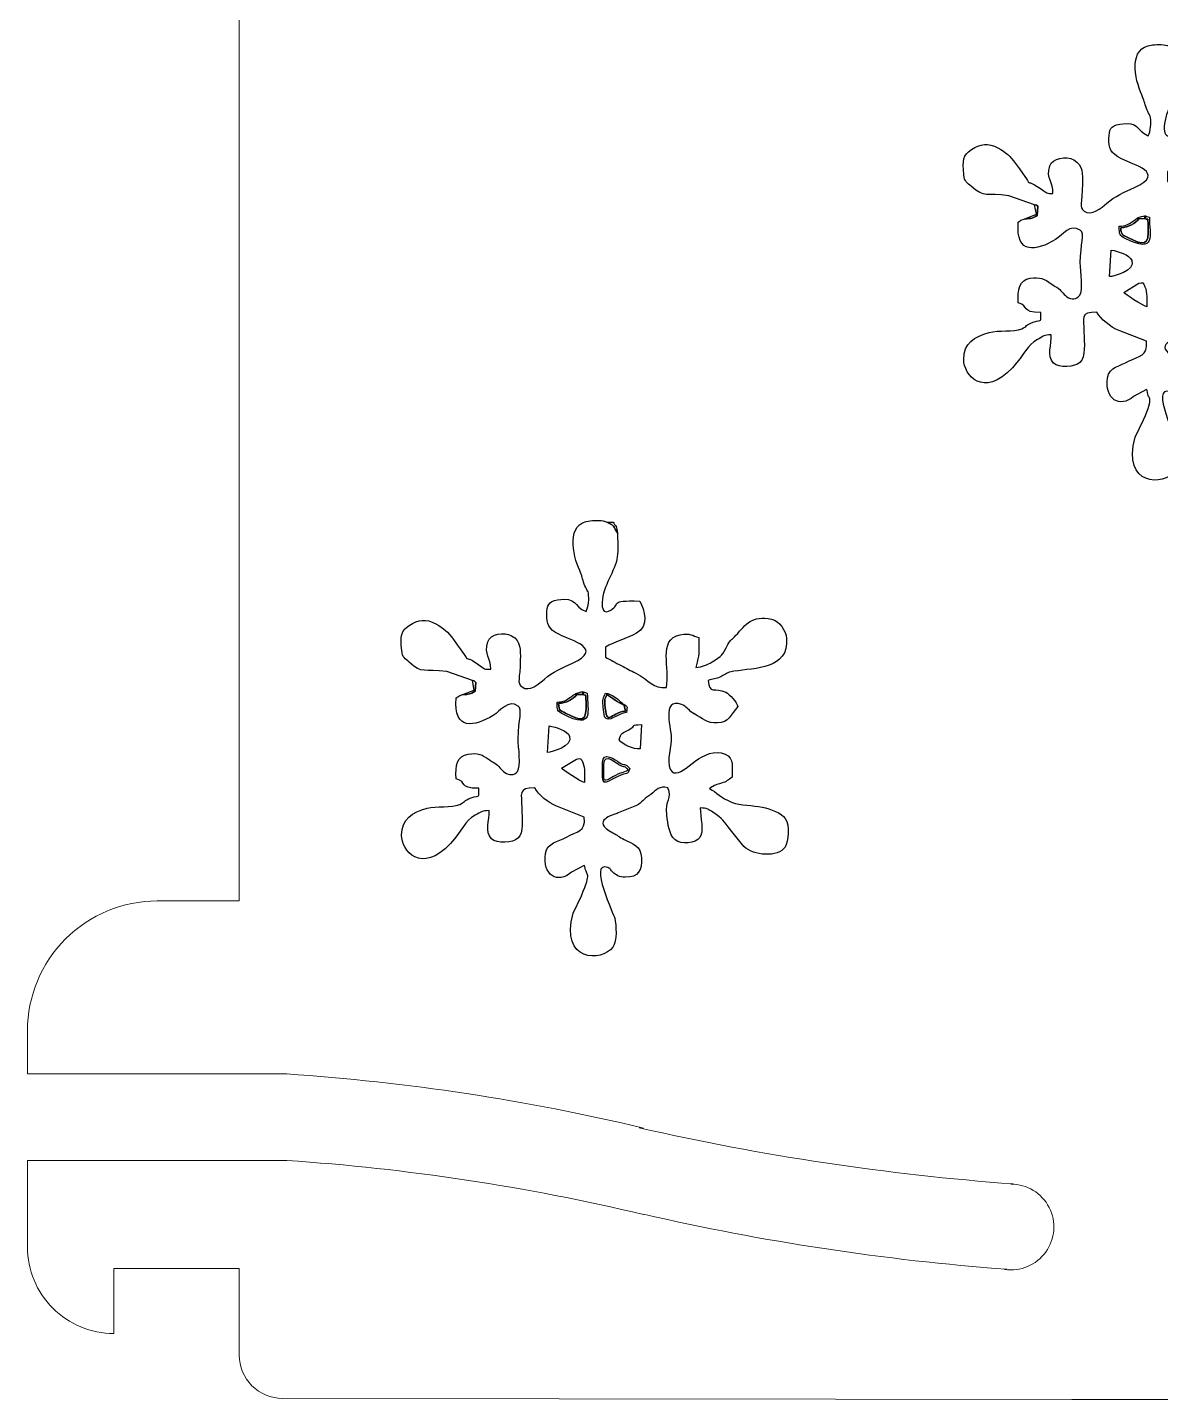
# Model space of a CAD drawing. Header units: centimetres. Extents: x -30.2 to 10.2, y 0.4 to 20.1.
# Drawn here: x -19.163 to -16.542, y 3.527 to 6.699 of the extents above; entities that cross this region are included whole.
import ezdxf

# ---------------------------------------------------------------- set-up
doc = ezdxf.new("R2010")
doc.units = ezdxf.units.CM
doc.header["$MEASUREMENT"] = 0
doc.layers.add('Layer 1', color=7, linetype='Continuous')

msp = doc.modelspace()

# ---------------------------------------------------------------- linework, layer by layer
at = {"layer": 'Layer 1', "color": 1, "lineweight": 9}
for points in [[(-18.67261, 7.63271), (-18.67261, 7.63271), (-18.67261, 4.6799), (-18.67261, 4.6799)], [(-18.67261, 4.6799), (-18.67261, 4.6799), (-18.86264, 4.6799), (-18.86264, 4.6799)], [(-19.16256, 4.3799), (-19.16256, 4.3799), (-19.16256, 4.27989), (-19.16256, 4.27989)], [(-18.56263, 4.27989), (-18.56263, 4.27989), (-19.16263, 4.27989), (-19.16263, 4.27989)], [(-17.73764, 4.15492), (-18.00868, 4.2195), (-18.28463, 4.2613), (-18.56263, 4.27992)], [(-17.74764, 4.15555), (-17.46312, 4.09076), (-17.17399, 4.04735), (-16.88278, 4.02569)], [(-18.56263, 4.07993), (-18.56263, 4.07993), (-19.16263, 4.07993), (-19.16263, 4.07993)], [(-19.16256, 4.07993), (-19.16256, 4.07993), (-19.16256, 3.87994), (-19.16256, 3.87994)], [(-17.73764, 3.95493), (-18.00868, 4.01952), (-18.28463, 4.06132), (-18.56263, 4.07993)], [(-17.73764, 3.95553), (-17.46132, 3.89222), (-17.18062, 3.84968), (-16.89794, 3.8283)], [(-18.6726, 3.82993), (-18.6726, 3.82993), (-18.9626, 3.82993), (-18.9626, 3.82993)], [(-18.96254, 3.82993), (-18.96254, 3.82993), (-18.96254, 3.67994), (-18.96254, 3.67994)], [(-18.6726, 3.82993), (-18.6726, 3.82993), (-18.6726, 3.62993), (-18.6726, 3.62993)], [(-16.74716, 3.52736), (-16.74716, 3.52736), (-16.30179, 3.52743), (-16.30179, 3.52743)]]:
    msp.add_open_spline(points, degree=3, dxfattribs=at)
at = {"layer": 'Layer 1', "color": 250}
for points in [[(-16.8334, 6.28967), (-16.82598, 6.28713), (-16.83016, 6.2903), (-16.82574, 6.2852), (-16.82574, 6.2852), (-16.82574, 6.2852), (-16.8271, 6.26466), (-16.8271, 6.26466), (-16.8271, 6.26466), (-16.84028, 6.25754), (-16.8383, 6.25853), (-16.85788, 6.25627), (-16.85788, 6.25627), (-16.8671, 6.25345), (-16.86348, 6.25433), (-16.87107, 6.24917), (-16.87107, 6.24917), (-16.8776, 6.17186), (-16.82919, 6.18287), (-16.78519, 6.20905), (-16.78519, 6.20905), (-16.76757, 6.21953), (-16.75159, 6.24696), (-16.7277, 6.23057), (-16.7277, 6.23057), (-16.71643, 6.22283), (-16.72768, 6.19859), (-16.72768, 6.15578), (-16.72768, 6.15578), (-16.72767, 6.13477), (-16.72024, 6.09083), (-16.72933, 6.07946), (-16.72933, 6.07946), (-16.73668, 6.07026), (-16.74848, 6.06949), (-16.7585, 6.07674), (-16.7585, 6.07674), (-16.76868, 6.08411), (-16.77134, 6.09229), (-16.78206, 6.09865), (-16.78206, 6.09865), (-16.78799, 6.10218), (-16.78893, 6.10221), (-16.7951, 6.10675), (-16.7951, 6.10675), (-16.81059, 6.11816), (-16.82088, 6.12293), (-16.84366, 6.11957), (-16.84366, 6.11957), (-16.86814, 6.11598), (-16.87405, 6.09313), (-16.87107, 6.0624), (-16.87107, 6.0624), (-16.84401, 6.05499), (-16.8672, 6.04053), (-16.81868, 6.04039), (-16.81868, 6.04039), (-16.81938, 6.01523), (-16.81436, 6.02599), (-16.83646, 6.01818), (-16.83646, 6.01818), (-16.8553, 6.01152), (-16.85046, 6.00836), (-16.86288, 6.00297), (-16.86288, 6.00297), (-16.88225, 5.99459), (-16.91679, 6.00009), (-16.93829, 5.99421), (-16.93829, 5.99421), (-16.97252, 5.98487), (-16.99744, 5.96952), (-16.99743, 5.93188), (-16.99743, 5.93188), (-16.99743, 5.89603), (-16.95218, 5.84053), (-16.8845, 5.9128), (-16.8845, 5.9128), (-16.85628, 5.94291), (-16.85174, 5.96544), (-16.82701, 5.97805), (-16.82701, 5.97805), (-16.81315, 5.98512), (-16.81212, 5.98881), (-16.7948, 5.98887), (-16.7948, 5.98887), (-16.79347, 5.96655), (-16.80595, 5.9402), (-16.78946, 5.92359), (-16.78946, 5.92359), (-16.77727, 5.91128), (-16.74005, 5.91432), (-16.72848, 5.92477), (-16.72848, 5.92477), (-16.71465, 5.93726), (-16.7189, 5.97061), (-16.71923, 5.99509), (-16.71923, 5.99509), (-16.71967, 6.02807), (-16.72922, 6.04142), (-16.68919, 6.04142), (-16.68919, 6.04142), (-16.68109, 6.02533), (-16.65713, 6.0065), (-16.64034, 5.99981), (-16.64034, 5.99981), (-16.64034, 5.99981), (-16.57478, 5.97394), (-16.57478, 5.97394), (-16.57478, 5.97394), (-16.57112, 5.93848), (-16.59175, 5.94144), (-16.61613, 5.92752), (-16.61613, 5.92752), (-16.63515, 5.91666), (-16.6606, 5.91512), (-16.66461, 5.8895), (-16.66461, 5.8895), (-16.67253, 5.83896), (-16.63517, 5.8187), (-16.60462, 5.84627), (-16.60462, 5.84627), (-16.60462, 5.84627), (-16.57482, 5.86229), (-16.57482, 5.86229), (-16.57482, 5.86229), (-16.57425, 5.86155), (-16.57364, 5.8612), (-16.57345, 5.85983), (-16.57345, 5.85983), (-16.56976, 5.83312), (-16.55665, 5.85205), (-16.58137, 5.79188), (-16.58137, 5.79188), (-16.58137, 5.79188), (-16.60064, 5.75185), (-16.60064, 5.75185), (-16.60064, 5.75185), (-16.63227, 5.6387), (-16.53409, 5.63829), (-16.50865, 5.67335), (-16.50865, 5.67335), (-16.49855, 5.68727), (-16.50095, 5.72367), (-16.50426, 5.74033), (-16.50426, 5.74033), (-16.50499, 5.74396), (-16.56664, 5.87426), (-16.52048, 5.85721), (-16.52048, 5.85721), (-16.51125, 5.85382), (-16.51801, 5.85521), (-16.50929, 5.84694), (-16.50929, 5.84694), (-16.5018, 5.83985), (-16.49351, 5.83479), (-16.48046, 5.83476), (-16.48046, 5.83476), (-16.44898, 5.83466), (-16.44111, 5.85057), (-16.44268, 5.8795), (-16.44268, 5.8795), (-16.44421, 5.90775), (-16.46193, 5.91181), (-16.48282, 5.92214), (-16.48282, 5.92214), (-16.49343, 5.92737), (-16.49887, 5.93254), (-16.50912, 5.93782), (-16.50912, 5.93782), (-16.56251, 5.96528), (-16.50726, 5.97913), (-16.49638, 5.98331), (-16.49638, 5.98331), (-16.49638, 5.98331), (-16.45411, 6.00047), (-16.45411, 6.00047), (-16.45411, 6.00047), (-16.44617, 6.00453), (-16.4448, 6.00676), (-16.4385, 6.01251), (-16.4385, 6.01251), (-16.43153, 6.01886), (-16.42852, 6.02066), (-16.42081, 6.02643), (-16.42081, 6.02643), (-16.40825, 6.03585), (-16.40132, 6.04755), (-16.3814, 6.04142), (-16.3814, 6.04142), (-16.37055, 6.01692), (-16.38876, 6.01317), (-16.38401, 5.97869), (-16.38401, 5.97869), (-16.38109, 5.95749), (-16.37942, 5.93397), (-16.3649, 5.92161), (-16.3649, 5.92161), (-16.35045, 5.90929), (-16.31732, 5.91218), (-16.3076, 5.92686), (-16.3076, 5.92686), (-16.29761, 5.94195), (-16.30654, 5.97322), (-16.30654, 5.99492), (-16.30654, 5.99492), (-16.29049, 5.99471), (-16.28678, 5.99159), (-16.27723, 5.98488), (-16.27723, 5.98488), (-16.25468, 5.96907), (-16.25229, 5.9653), (-16.23703, 5.94427), (-16.23703, 5.94427), (-16.23703, 5.94427), (-16.20886, 5.9096), (-16.20886, 5.9096), (-16.20886, 5.9096), (-16.20818, 5.90885), (-16.20619, 5.90672), (-16.20549, 5.90599), (-16.20549, 5.90599), (-16.18391, 5.88386), (-16.12655, 5.88018), (-16.11056, 5.90467), (-16.11056, 5.90467), (-16.10242, 5.91714), (-16.09925, 5.95483), (-16.1099, 5.97024), (-16.1099, 5.97024), (-16.11969, 5.98439), (-16.14349, 5.99233), (-16.16329, 5.99672), (-16.16329, 5.99672), (-16.18449, 6.00139), (-16.2145, 6.00055), (-16.23271, 6.00777), (-16.23271, 6.00777), (-16.26082, 6.0189), (-16.26829, 6.03096), (-16.285, 6.03987), (-16.285, 6.03987), (-16.2843, 6.04046), (-16.28315, 6.04215), (-16.28278, 6.04148), (-16.28278, 6.04148), (-16.28278, 6.04148), (-16.27353, 6.04704), (-16.27353, 6.04704), (-16.27353, 6.04704), (-16.26424, 6.05127), (-16.26595, 6.04934), (-16.25722, 6.05207), (-16.25722, 6.05207), (-16.2458, 6.05564), (-16.24199, 6.05987), (-16.23309, 6.06591), (-16.23309, 6.06591), (-16.23267, 6.09955), (-16.22871, 6.1157), (-16.25826, 6.12208), (-16.25826, 6.12208), (-16.30869, 6.13293), (-16.34914, 6.06049), (-16.37187, 6.07874), (-16.37187, 6.07874), (-16.38667, 6.09065), (-16.37579, 6.1301), (-16.37388, 6.1506), (-16.37388, 6.1506), (-16.37161, 6.17464), (-16.39885, 6.25156), (-16.34973, 6.23428), (-16.34973, 6.23428), (-16.33905, 6.23051), (-16.33407, 6.2216), (-16.32599, 6.21595), (-16.32599, 6.21595), (-16.31854, 6.21074), (-16.32677, 6.21645), (-16.31942, 6.21213), (-16.31942, 6.21213), (-16.30223, 6.20199), (-16.29086, 6.19044), (-16.26709, 6.19145), (-16.26709, 6.19145), (-16.24018, 6.19257), (-16.23653, 6.21023), (-16.21946, 6.22925), (-16.21946, 6.22925), (-16.22187, 6.23869), (-16.23856, 6.2578), (-16.24756, 6.26232), (-16.24756, 6.26232), (-16.27232, 6.27474), (-16.28659, 6.25661), (-16.28804, 6.28947), (-16.28804, 6.28947), (-16.27816, 6.29457), (-16.27038, 6.29274), (-16.2589, 6.29843), (-16.2589, 6.29843), (-16.24486, 6.30535), (-16.24799, 6.30784), (-16.22903, 6.31084), (-16.22903, 6.31084), (-16.17871, 6.31878), (-16.10215, 6.31598), (-16.10702, 6.38641), (-16.10702, 6.38641), (-16.10829, 6.40482), (-16.12361, 6.42809), (-16.1415, 6.43142), (-16.1415, 6.43142), (-16.18802, 6.44008), (-16.19897, 6.42176), (-16.22479, 6.39338), (-16.22479, 6.39338), (-16.23247, 6.38493), (-16.23714, 6.38372), (-16.24252, 6.37303), (-16.24252, 6.37303), (-16.25482, 6.3486), (-16.25667, 6.34604), (-16.27928, 6.33243), (-16.27928, 6.33243), (-16.29017, 6.32588), (-16.30174, 6.32071), (-16.31648, 6.31968), (-16.31648, 6.31968), (-16.30937, 6.35755), (-16.3089, 6.34295), (-16.31004, 6.3891), (-16.31004, 6.3891), (-16.32569, 6.39291), (-16.32893, 6.40032), (-16.35282, 6.39547), (-16.35282, 6.39547), (-16.40602, 6.38468), (-16.37536, 6.31669), (-16.38489, 6.27366), (-16.38489, 6.27366), (-16.41559, 6.26937), (-16.42496, 6.29095), (-16.45541, 6.30631), (-16.45541, 6.30631), (-16.46799, 6.31267), (-16.47736, 6.31787), (-16.4898, 6.32444), (-16.4898, 6.32444), (-16.50221, 6.33097), (-16.51521, 6.3372), (-16.52588, 6.34362), (-16.52588, 6.34362), (-16.52588, 6.34362), (-16.52577, 6.36671), (-16.52577, 6.36671), (-16.52577, 6.36671), (-16.50545, 6.379), (-16.4761, 6.38703), (-16.45403, 6.39913), (-16.45403, 6.39913), (-16.42466, 6.41522), (-16.43498, 6.45248), (-16.44645, 6.47304), (-16.44645, 6.47304), (-16.52196, 6.47634), (-16.48593, 6.46487), (-16.519, 6.44981), (-16.519, 6.44981), (-16.52951, 6.44502), (-16.53458, 6.45516), (-16.53374, 6.47023), (-16.53374, 6.47023), (-16.53157, 6.5095), (-16.5037, 6.54084), (-16.49858, 6.57572), (-16.49858, 6.57572), (-16.49642, 6.5904), (-16.49791, 6.61557), (-16.49789, 6.63136), (-16.49789, 6.63136), (-16.49789, 6.63136), (-16.50359, 6.63972), (-16.50359, 6.63972), (-16.50359, 6.63972), (-16.50695, 6.64515), (-16.5029, 6.64102), (-16.50749, 6.64631), (-16.50749, 6.64631), (-16.51328, 6.653), (-16.51163, 6.64896), (-16.52294, 6.65596), (-16.52294, 6.65596), (-16.53204, 6.66057), (-16.54853, 6.66008), (-16.56092, 6.65898), (-16.56092, 6.65898), (-16.61767, 6.65394), (-16.60208, 6.58026), (-16.58542, 6.54355), (-16.58542, 6.54355), (-16.57969, 6.53095), (-16.5796, 6.52516), (-16.5748, 6.51206), (-16.5748, 6.51206), (-16.57287, 6.50679), (-16.57022, 6.50284), (-16.56802, 6.49784), (-16.56802, 6.49784), (-16.56491, 6.49086), (-16.56726, 6.50057), (-16.56539, 6.49072), (-16.56539, 6.49072), (-16.56303, 6.47842), (-16.56525, 6.4598), (-16.57045, 6.44902), (-16.57045, 6.44902), (-16.60144, 6.46128), (-16.59007, 6.48382), (-16.63662, 6.47599), (-16.63662, 6.47599), (-16.65808, 6.47237), (-16.66119, 6.46283), (-16.66164, 6.4427), (-16.66164, 6.4427), (-16.66216, 6.42048), (-16.65821, 6.40869), (-16.6325, 6.39575), (-16.6325, 6.39575), (-16.60555, 6.3822), (-16.52784, 6.36364), (-16.60207, 6.32957), (-16.60207, 6.32957), (-16.62528, 6.31892), (-16.64851, 6.30909), (-16.66655, 6.29294), (-16.66655, 6.29294), (-16.67815, 6.28254), (-16.7027, 6.2621), (-16.71876, 6.27472), (-16.71876, 6.27472), (-16.73206, 6.28515), (-16.72289, 6.29132), (-16.72275, 6.33769), (-16.72275, 6.33769), (-16.72269, 6.35983), (-16.72056, 6.38075), (-16.74284, 6.39322), (-16.74284, 6.39322), (-16.75995, 6.4028), (-16.79231, 6.39738), (-16.79811, 6.3792), (-16.79811, 6.3792), (-16.80795, 6.3484), (-16.7894, 6.343), (-16.79128, 6.31546), (-16.79128, 6.31546), (-16.80702, 6.31556), (-16.80348, 6.31555), (-16.81985, 6.32681), (-16.81985, 6.32681), (-16.86714, 6.35936), (-16.82335, 6.31162), (-16.87762, 6.38479), (-16.87762, 6.38479), (-16.8902, 6.40175), (-16.89928, 6.41074), (-16.91813, 6.42077), (-16.91813, 6.42077), (-16.94089, 6.43288), (-16.95871, 6.43083), (-16.97971, 6.41704), (-16.97971, 6.41704), (-16.99964, 6.40395), (-16.99999, 6.39341), (-16.99706, 6.35872), (-16.99706, 6.35872), (-16.9957, 6.34259), (-16.98948, 6.34055), (-16.97959, 6.3317), (-16.97959, 6.3317), (-16.94833, 6.30366), (-16.94627, 6.31799), (-16.89295, 6.31025), (-16.89295, 6.31025), (-16.89295, 6.31025), (-16.8334, 6.28967), (-16.8334, 6.28967)], [(-18.1334, 5.18967), (-18.12598, 5.18713), (-18.13016, 5.1903), (-18.12574, 5.1852), (-18.12574, 5.1852), (-18.12574, 5.1852), (-18.1271, 5.16467), (-18.1271, 5.16467), (-18.1271, 5.16467), (-18.14028, 5.15754), (-18.1383, 5.15853), (-18.15788, 5.15627), (-18.15788, 5.15627), (-18.1671, 5.15345), (-18.16348, 5.15433), (-18.17107, 5.14917), (-18.17107, 5.14917), (-18.1776, 5.07186), (-18.12919, 5.08287), (-18.08519, 5.10905), (-18.08519, 5.10905), (-18.06757, 5.11953), (-18.05159, 5.14696), (-18.0277, 5.13057), (-18.0277, 5.13057), (-18.01643, 5.12283), (-18.02768, 5.09859), (-18.02768, 5.05578), (-18.02768, 5.05578), (-18.02767, 5.03477), (-18.02024, 4.99083), (-18.02933, 4.97946), (-18.02933, 4.97946), (-18.03668, 4.97026), (-18.04848, 4.96949), (-18.0585, 4.97674), (-18.0585, 4.97674), (-18.06868, 4.98411), (-18.07134, 4.99229), (-18.08206, 4.99865), (-18.08206, 4.99865), (-18.08799, 5.00218), (-18.08893, 5.00221), (-18.0951, 5.00675), (-18.0951, 5.00675), (-18.11059, 5.01816), (-18.12088, 5.02293), (-18.14366, 5.01957), (-18.14366, 5.01957), (-18.16814, 5.01598), (-18.17405, 4.99312), (-18.17107, 4.9624), (-18.17107, 4.9624), (-18.14401, 4.955), (-18.1672, 4.94053), (-18.11868, 4.94039), (-18.11868, 4.94039), (-18.11938, 4.91523), (-18.11436, 4.92599), (-18.13646, 4.91818), (-18.13646, 4.91818), (-18.1553, 4.91152), (-18.15046, 4.90836), (-18.16288, 4.90297), (-18.16288, 4.90297), (-18.18225, 4.89459), (-18.21679, 4.90009), (-18.23829, 4.89421), (-18.23829, 4.89421), (-18.27252, 4.88487), (-18.29744, 4.86952), (-18.29743, 4.83188), (-18.29743, 4.83188), (-18.29743, 4.79603), (-18.25218, 4.74053), (-18.1845, 4.8128), (-18.1845, 4.8128), (-18.15628, 4.84291), (-18.15174, 4.86544), (-18.12701, 4.87805), (-18.12701, 4.87805), (-18.11315, 4.88512), (-18.11212, 4.88881), (-18.0948, 4.88887), (-18.0948, 4.88887), (-18.09347, 4.86655), (-18.10595, 4.8402), (-18.08946, 4.82359), (-18.08946, 4.82359), (-18.07727, 4.81128), (-18.04005, 4.81432), (-18.02848, 4.82477), (-18.02848, 4.82477), (-18.01465, 4.83726), (-18.0189, 4.87061), (-18.01923, 4.89509), (-18.01923, 4.89509), (-18.01967, 4.92807), (-18.02922, 4.94142), (-17.98919, 4.94142), (-17.98919, 4.94142), (-17.98109, 4.92533), (-17.95713, 4.9065), (-17.94034, 4.89981), (-17.94034, 4.89981), (-17.94034, 4.89981), (-17.87478, 4.87394), (-17.87478, 4.87394), (-17.87478, 4.87394), (-17.87112, 4.83848), (-17.89175, 4.84144), (-17.91613, 4.82752), (-17.91613, 4.82752), (-17.93515, 4.81666), (-17.9606, 4.81512), (-17.96461, 4.7895), (-17.96461, 4.7895), (-17.97253, 4.73896), (-17.93517, 4.7187), (-17.90462, 4.74627), (-17.90462, 4.74627), (-17.90462, 4.74627), (-17.87482, 4.76229), (-17.87482, 4.76229), (-17.87482, 4.76229), (-17.87425, 4.76155), (-17.87364, 4.7612), (-17.87345, 4.75983), (-17.87345, 4.75983), (-17.86976, 4.73312), (-17.85665, 4.75205), (-17.88137, 4.69188), (-17.88137, 4.69188), (-17.88137, 4.69188), (-17.90064, 4.65185), (-17.90064, 4.65185), (-17.90064, 4.65185), (-17.93227, 4.5387), (-17.83409, 4.53829), (-17.80865, 4.57335), (-17.80865, 4.57335), (-17.79855, 4.58727), (-17.80095, 4.62367), (-17.80426, 4.64033), (-17.80426, 4.64033), (-17.80499, 4.64397), (-17.86664, 4.77426), (-17.82048, 4.75721), (-17.82048, 4.75721), (-17.81125, 4.75382), (-17.81801, 4.75521), (-17.80929, 4.74694), (-17.80929, 4.74694), (-17.8018, 4.73985), (-17.79351, 4.73479), (-17.78046, 4.73476), (-17.78046, 4.73476), (-17.74898, 4.73466), (-17.74111, 4.75057), (-17.74268, 4.7795), (-17.74268, 4.7795), (-17.74421, 4.80775), (-17.76193, 4.81181), (-17.78282, 4.82214), (-17.78282, 4.82214), (-17.79343, 4.82737), (-17.79887, 4.83254), (-17.80912, 4.83782), (-17.80912, 4.83782), (-17.86251, 4.86528), (-17.80726, 4.87913), (-17.79638, 4.88331), (-17.79638, 4.88331), (-17.79638, 4.88331), (-17.75411, 4.90047), (-17.75411, 4.90047), (-17.75411, 4.90047), (-17.74617, 4.90453), (-17.7448, 4.90676), (-17.7385, 4.91251), (-17.7385, 4.91251), (-17.73153, 4.91886), (-17.72852, 4.92066), (-17.72081, 4.92643), (-17.72081, 4.92643), (-17.70825, 4.93585), (-17.70132, 4.94755), (-17.6814, 4.94142), (-17.6814, 4.94142), (-17.67055, 4.91692), (-17.68876, 4.91317), (-17.68401, 4.87869), (-17.68401, 4.87869), (-17.68109, 4.85749), (-17.67942, 4.83397), (-17.6649, 4.82161), (-17.6649, 4.82161), (-17.65045, 4.80929), (-17.61732, 4.81218), (-17.6076, 4.82686), (-17.6076, 4.82686), (-17.59761, 4.84195), (-17.60654, 4.87322), (-17.60654, 4.89492), (-17.60654, 4.89492), (-17.59049, 4.89471), (-17.58678, 4.89159), (-17.57723, 4.88488), (-17.57723, 4.88488), (-17.55468, 4.86907), (-17.55229, 4.8653), (-17.53703, 4.84427), (-17.53703, 4.84427), (-17.53703, 4.84427), (-17.50886, 4.8096), (-17.50886, 4.8096), (-17.50886, 4.8096), (-17.50818, 4.80885), (-17.50619, 4.80672), (-17.50549, 4.80599), (-17.50549, 4.80599), (-17.48391, 4.78386), (-17.42655, 4.78018), (-17.41056, 4.80467), (-17.41056, 4.80467), (-17.40242, 4.81714), (-17.39925, 4.85483), (-17.4099, 4.87024), (-17.4099, 4.87024), (-17.41969, 4.88439), (-17.44349, 4.89233), (-17.46329, 4.89672), (-17.46329, 4.89672), (-17.48449, 4.90139), (-17.5145, 4.90055), (-17.53271, 4.90777), (-17.53271, 4.90777), (-17.56082, 4.9189), (-17.56829, 4.93096), (-17.585, 4.93988), (-17.585, 4.93988), (-17.5843, 4.94046), (-17.58315, 4.94215), (-17.58278, 4.94148), (-17.58278, 4.94148), (-17.58278, 4.94148), (-17.57353, 4.94704), (-17.57353, 4.94704), (-17.57353, 4.94704), (-17.56424, 4.95127), (-17.56595, 4.94934), (-17.55722, 4.95207), (-17.55722, 4.95207), (-17.5458, 4.95564), (-17.54199, 4.95987), (-17.53309, 4.96591), (-17.53309, 4.96591), (-17.53267, 4.99955), (-17.52871, 5.0157), (-17.55826, 5.02208), (-17.55826, 5.02208), (-17.60869, 5.03293), (-17.64914, 4.96049), (-17.67187, 4.97874), (-17.67187, 4.97874), (-17.68667, 4.99064), (-17.67579, 5.0301), (-17.67388, 5.0506), (-17.67388, 5.0506), (-17.67161, 5.07464), (-17.69885, 5.15156), (-17.64973, 5.13428), (-17.64973, 5.13428), (-17.63905, 5.13051), (-17.63407, 5.1216), (-17.62599, 5.11595), (-17.62599, 5.11595), (-17.61854, 5.11074), (-17.62677, 5.11645), (-17.61942, 5.11213), (-17.61942, 5.11213), (-17.60223, 5.10199), (-17.59086, 5.09044), (-17.56709, 5.09145), (-17.56709, 5.09145), (-17.54018, 5.09257), (-17.53653, 5.11023), (-17.51946, 5.12925), (-17.51946, 5.12925), (-17.52187, 5.13869), (-17.53856, 5.1578), (-17.54756, 5.16232), (-17.54756, 5.16232), (-17.57232, 5.17474), (-17.58659, 5.15661), (-17.58804, 5.18947), (-17.58804, 5.18947), (-17.57816, 5.19457), (-17.57038, 5.19274), (-17.5589, 5.19843), (-17.5589, 5.19843), (-17.54486, 5.20535), (-17.54799, 5.20785), (-17.52903, 5.21084), (-17.52903, 5.21084), (-17.47871, 5.21878), (-17.40215, 5.21598), (-17.40702, 5.28641), (-17.40702, 5.28641), (-17.40829, 5.30482), (-17.42361, 5.32809), (-17.4415, 5.33142), (-17.4415, 5.33142), (-17.48802, 5.34008), (-17.49897, 5.32176), (-17.52479, 5.29338), (-17.52479, 5.29338), (-17.53247, 5.28493), (-17.53714, 5.28372), (-17.54252, 5.27303), (-17.54252, 5.27303), (-17.55482, 5.2486), (-17.55667, 5.24604), (-17.57928, 5.23243), (-17.57928, 5.23243), (-17.59017, 5.22588), (-17.60174, 5.22071), (-17.61648, 5.21968), (-17.61648, 5.21968), (-17.60937, 5.25755), (-17.6089, 5.24295), (-17.61004, 5.28909), (-17.61004, 5.28909), (-17.62569, 5.2929), (-17.62893, 5.30032), (-17.65282, 5.29547), (-17.65282, 5.29547), (-17.70602, 5.28468), (-17.67536, 5.21669), (-17.68489, 5.17366), (-17.68489, 5.17366), (-17.71559, 5.16937), (-17.72496, 5.19095), (-17.75541, 5.20631), (-17.75541, 5.20631), (-17.76799, 5.21267), (-17.77736, 5.21787), (-17.7898, 5.22444), (-17.7898, 5.22444), (-17.80221, 5.23097), (-17.81521, 5.2372), (-17.82588, 5.24362), (-17.82588, 5.24362), (-17.82588, 5.24362), (-17.82577, 5.26671), (-17.82577, 5.26671), (-17.82577, 5.26671), (-17.80545, 5.279), (-17.7761, 5.28703), (-17.75403, 5.29913), (-17.75403, 5.29913), (-17.72466, 5.31522), (-17.73498, 5.35248), (-17.74645, 5.37304), (-17.74645, 5.37304), (-17.82196, 5.37634), (-17.78593, 5.36487), (-17.819, 5.34981), (-17.819, 5.34981), (-17.82951, 5.34502), (-17.83458, 5.35516), (-17.83374, 5.37023), (-17.83374, 5.37023), (-17.83157, 5.4095), (-17.8037, 5.44084), (-17.79858, 5.47572), (-17.79858, 5.47572), (-17.79642, 5.4904), (-17.79791, 5.51557), (-17.79789, 5.53136), (-17.79789, 5.53136), (-17.79789, 5.53136), (-17.80359, 5.53972), (-17.80359, 5.53972), (-17.80359, 5.53972), (-17.80695, 5.54515), (-17.8029, 5.54102), (-17.80749, 5.54631), (-17.80749, 5.54631), (-17.81328, 5.553), (-17.81163, 5.54896), (-17.82294, 5.55596), (-17.82294, 5.55596), (-17.83204, 5.56057), (-17.84853, 5.56008), (-17.86092, 5.55898), (-17.86092, 5.55898), (-17.91767, 5.55394), (-17.90208, 5.48026), (-17.88542, 5.44355), (-17.88542, 5.44355), (-17.87969, 5.43095), (-17.8796, 5.42516), (-17.8748, 5.41206), (-17.8748, 5.41206), (-17.87287, 5.40679), (-17.87022, 5.40284), (-17.86802, 5.39784), (-17.86802, 5.39784), (-17.86491, 5.39086), (-17.86726, 5.40057), (-17.86539, 5.39073), (-17.86539, 5.39073), (-17.86303, 5.37842), (-17.86525, 5.3598), (-17.87045, 5.34902), (-17.87045, 5.34902), (-17.90144, 5.36128), (-17.89007, 5.38382), (-17.93662, 5.37599), (-17.93662, 5.37599), (-17.95808, 5.37237), (-17.96119, 5.36283), (-17.96164, 5.3427), (-17.96164, 5.3427), (-17.96216, 5.32048), (-17.95821, 5.30869), (-17.9325, 5.29575), (-17.9325, 5.29575), (-17.90555, 5.2822), (-17.82784, 5.26363), (-17.90207, 5.22957), (-17.90207, 5.22957), (-17.92528, 5.21892), (-17.94851, 5.20909), (-17.96655, 5.19294), (-17.96655, 5.19294), (-17.97815, 5.18254), (-18.0027, 5.16209), (-18.01876, 5.17472), (-18.01876, 5.17472), (-18.03206, 5.18515), (-18.02289, 5.19132), (-18.02275, 5.23769), (-18.02275, 5.23769), (-18.02269, 5.25982), (-18.02056, 5.28075), (-18.04284, 5.29322), (-18.04284, 5.29322), (-18.05995, 5.3028), (-18.09231, 5.29738), (-18.09811, 5.2792), (-18.09811, 5.2792), (-18.10795, 5.24839), (-18.0894, 5.243), (-18.09128, 5.21547), (-18.09128, 5.21547), (-18.10702, 5.21556), (-18.10348, 5.21555), (-18.11985, 5.22681), (-18.11985, 5.22681), (-18.16714, 5.25936), (-18.12335, 5.21162), (-18.17762, 5.28479), (-18.17762, 5.28479), (-18.1902, 5.30175), (-18.19928, 5.31074), (-18.21813, 5.32077), (-18.21813, 5.32077), (-18.24089, 5.33288), (-18.25871, 5.33083), (-18.27971, 5.31703), (-18.27971, 5.31703), (-18.29964, 5.30395), (-18.29999, 5.29341), (-18.29706, 5.25872), (-18.29706, 5.25872), (-18.2957, 5.24259), (-18.28948, 5.24055), (-18.27959, 5.2317), (-18.27959, 5.2317), (-18.24833, 5.20366), (-18.24627, 5.21799), (-18.19295, 5.21025), (-18.19295, 5.21025), (-18.19295, 5.21025), (-18.1334, 5.18967), (-18.1334, 5.18967)]]:
    msp.add_open_spline(points, degree=3, knots=[0, 0, 0, 0, 0.0081301, 0.0081301, 0.0081301, 0.0081301, 0.0162602, 0.0162602, 0.0162602, 0.0162602, 0.0243902, 0.0243902, 0.0243902, 0.0243902, 0.0325203, 0.0325203, 0.0325203, 0.0325203, 0.0406504, 0.0406504, 0.0406504, 0.0406504, 0.0487805, 0.0487805, 0.0487805, 0.0487805, 0.0569106, 0.0569106, 0.0569106, 0.0569106, 0.0650407, 0.0650407, 0.0650407, 0.0650407, 0.0731707, 0.0731707, 0.0731707, 0.0731707, 0.0813008, 0.0813008, 0.0813008, 0.0813008, 0.0894309, 0.0894309, 0.0894309, 0.0894309, 0.097561, 0.097561, 0.097561, 0.097561, 0.1056911, 0.1056911, 0.1056911, 0.1056911, 0.1138211, 0.1138211, 0.1138211, 0.1138211, 0.1219512, 0.1219512, 0.1219512, 0.1219512, 0.1300813, 0.1300813, 0.1300813, 0.1300813, 0.1382114, 0.1382114, 0.1382114, 0.1382114, 0.1463415, 0.1463415, 0.1463415, 0.1463415, 0.1544715, 0.1544715, 0.1544715, 0.1544715, 0.1626016, 0.1626016, 0.1626016, 0.1626016, 0.1707317, 0.1707317, 0.1707317, 0.1707317, 0.1788618, 0.1788618, 0.1788618, 0.1788618, 0.1869919, 0.1869919, 0.1869919, 0.1869919, 0.195122, 0.195122, 0.195122, 0.195122, 0.203252, 0.203252, 0.203252, 0.203252, 0.2113821, 0.2113821, 0.2113821, 0.2113821, 0.2195122, 0.2195122, 0.2195122, 0.2195122, 0.2276423, 0.2276423, 0.2276423, 0.2276423, 0.2357724, 0.2357724, 0.2357724, 0.2357724, 0.2439024, 0.2439024, 0.2439024, 0.2439024, 0.2520325, 0.2520325, 0.2520325, 0.2520325, 0.2601626, 0.2601626, 0.2601626, 0.2601626, 0.2682927, 0.2682927, 0.2682927, 0.2682927, 0.2764228, 0.2764228, 0.2764228, 0.2764228, 0.2845528, 0.2845528, 0.2845528, 0.2845528, 0.2926829, 0.2926829, 0.2926829, 0.2926829, 0.300813, 0.300813, 0.300813, 0.300813, 0.3089431, 0.3089431, 0.3089431, 0.3089431, 0.3170732, 0.3170732, 0.3170732, 0.3170732, 0.3252033, 0.3252033, 0.3252033, 0.3252033, 0.3333333, 0.3333333, 0.3333333, 0.3333333, 0.3414634, 0.3414634, 0.3414634, 0.3414634, 0.3495935, 0.3495935, 0.3495935, 0.3495935, 0.3577236, 0.3577236, 0.3577236, 0.3577236, 0.3658537, 0.3658537, 0.3658537, 0.3658537, 0.3739837, 0.3739837, 0.3739837, 0.3739837, 0.3821138, 0.3821138, 0.3821138, 0.3821138, 0.3902439, 0.3902439, 0.3902439, 0.3902439, 0.398374, 0.398374, 0.398374, 0.398374, 0.4065041, 0.4065041, 0.4065041, 0.4065041, 0.4146341, 0.4146341, 0.4146341, 0.4146341, 0.4227642, 0.4227642, 0.4227642, 0.4227642, 0.4308943, 0.4308943, 0.4308943, 0.4308943, 0.4390244, 0.4390244, 0.4390244, 0.4390244, 0.4471545, 0.4471545, 0.4471545, 0.4471545, 0.4552846, 0.4552846, 0.4552846, 0.4552846, 0.4634146, 0.4634146, 0.4634146, 0.4634146, 0.4715447, 0.4715447, 0.4715447, 0.4715447, 0.4796748, 0.4796748, 0.4796748, 0.4796748, 0.4878049, 0.4878049, 0.4878049, 0.4878049, 0.495935, 0.495935, 0.495935, 0.495935, 0.504065, 0.504065, 0.504065, 0.504065, 0.5121951, 0.5121951, 0.5121951, 0.5121951, 0.5203252, 0.5203252, 0.5203252, 0.5203252, 0.5284553, 0.5284553, 0.5284553, 0.5284553, 0.5365854, 0.5365854, 0.5365854, 0.5365854, 0.5447154, 0.5447154, 0.5447154, 0.5447154, 0.5528455, 0.5528455, 0.5528455, 0.5528455, 0.5609756, 0.5609756, 0.5609756, 0.5609756, 0.5691057, 0.5691057, 0.5691057, 0.5691057, 0.5772358, 0.5772358, 0.5772358, 0.5772358, 0.5853659, 0.5853659, 0.5853659, 0.5853659, 0.5934959, 0.5934959, 0.5934959, 0.5934959, 0.601626, 0.601626, 0.601626, 0.601626, 0.6097561, 0.6097561, 0.6097561, 0.6097561, 0.6178862, 0.6178862, 0.6178862, 0.6178862, 0.6260163, 0.6260163, 0.6260163, 0.6260163, 0.6341463, 0.6341463, 0.6341463, 0.6341463, 0.6422764, 0.6422764, 0.6422764, 0.6422764, 0.6504065, 0.6504065, 0.6504065, 0.6504065, 0.6585366, 0.6585366, 0.6585366, 0.6585366, 0.6666667, 0.6666667, 0.6666667, 0.6666667, 0.6747967, 0.6747967, 0.6747967, 0.6747967, 0.6829268, 0.6829268, 0.6829268, 0.6829268, 0.6910569, 0.6910569, 0.6910569, 0.6910569, 0.699187, 0.699187, 0.699187, 0.699187, 0.7073171, 0.7073171, 0.7073171, 0.7073171, 0.7154472, 0.7154472, 0.7154472, 0.7154472, 0.7235772, 0.7235772, 0.7235772, 0.7235772, 0.7317073, 0.7317073, 0.7317073, 0.7317073, 0.7398374, 0.7398374, 0.7398374, 0.7398374, 0.7479675, 0.7479675, 0.7479675, 0.7479675, 0.7560976, 0.7560976, 0.7560976, 0.7560976, 0.7642276, 0.7642276, 0.7642276, 0.7642276, 0.7723577, 0.7723577, 0.7723577, 0.7723577, 0.7804878, 0.7804878, 0.7804878, 0.7804878, 0.7886179, 0.7886179, 0.7886179, 0.7886179, 0.796748, 0.796748, 0.796748, 0.796748, 0.804878, 0.804878, 0.804878, 0.804878, 0.8130081, 0.8130081, 0.8130081, 0.8130081, 0.8211382, 0.8211382, 0.8211382, 0.8211382, 0.8292683, 0.8292683, 0.8292683, 0.8292683, 0.8373984, 0.8373984, 0.8373984, 0.8373984, 0.8455285, 0.8455285, 0.8455285, 0.8455285, 0.8536585, 0.8536585, 0.8536585, 0.8536585, 0.8617886, 0.8617886, 0.8617886, 0.8617886, 0.8699187, 0.8699187, 0.8699187, 0.8699187, 0.8780488, 0.8780488, 0.8780488, 0.8780488, 0.8861789, 0.8861789, 0.8861789, 0.8861789, 0.8943089, 0.8943089, 0.8943089, 0.8943089, 0.902439, 0.902439, 0.902439, 0.902439, 0.9105691, 0.9105691, 0.9105691, 0.9105691, 0.9186992, 0.9186992, 0.9186992, 0.9186992, 0.9268293, 0.9268293, 0.9268293, 0.9268293, 0.9349593, 0.9349593, 0.9349593, 0.9349593, 0.9430894, 0.9430894, 0.9430894, 0.9430894, 0.9512195, 0.9512195, 0.9512195, 0.9512195, 0.9593496, 0.9593496, 0.9593496, 0.9593496, 0.9674797, 0.9674797, 0.9674797, 0.9674797, 0.9756098, 0.9756098, 0.9756098, 0.9756098, 0.9837398, 0.9837398, 0.9837398, 0.9837398, 1, 1, 1, 1], dxfattribs=at)
at = {"layer": 'Layer 1', "color": 251}
for points, knots in [([(-16.85788, 6.25627), (-16.8383, 6.25853), (-16.84028, 6.25754), (-16.8271, 6.26466), (-16.8271, 6.26466), (-16.8271, 6.26466), (-16.82574, 6.2852), (-16.82574, 6.2852), (-16.82574, 6.2852), (-16.83016, 6.2903), (-16.82598, 6.28713), (-16.8334, 6.28967), (-16.8334, 6.28967), (-16.8334, 6.28967), (-16.82927, 6.26736), (-16.82927, 6.26736), (-16.82927, 6.26736), (-16.82927, 6.26736), (-16.85788, 6.25627), (-16.85788, 6.25627)], [0, 0, 0, 0, 0.1666667, 0.1666667, 0.1666667, 0.1666667, 0.3333333, 0.3333333, 0.3333333, 0.3333333, 0.5, 0.5, 0.5, 0.5, 0.6666667, 0.6666667, 0.6666667, 0.6666667, 1, 1, 1, 1]), ([(-17.79789, 5.53136), (-17.79895, 5.54459), (-17.80291, 5.54781), (-17.80837, 5.55596), (-17.80837, 5.55596), (-17.80837, 5.55596), (-17.82294, 5.55596), (-17.82294, 5.55596), (-17.82294, 5.55596), (-17.81163, 5.54896), (-17.81328, 5.553), (-17.80749, 5.54631), (-17.80749, 5.54631), (-17.8029, 5.54102), (-17.80695, 5.54515), (-17.80359, 5.53972), (-17.80359, 5.53972), (-17.80359, 5.53972), (-17.79789, 5.53136), (-17.79789, 5.53136)], [0, 0, 0, 0, 0.1666667, 0.1666667, 0.1666667, 0.1666667, 0.3333333, 0.3333333, 0.3333333, 0.3333333, 0.5, 0.5, 0.5, 0.5, 0.6666667, 0.6666667, 0.6666667, 0.6666667, 1, 1, 1, 1]), ([(-18.15788, 5.15627), (-18.1383, 5.15853), (-18.14028, 5.15754), (-18.1271, 5.16467), (-18.1271, 5.16467), (-18.1271, 5.16467), (-18.12574, 5.1852), (-18.12574, 5.1852), (-18.12574, 5.1852), (-18.13016, 5.1903), (-18.12598, 5.18713), (-18.1334, 5.18967), (-18.1334, 5.18967), (-18.1334, 5.18967), (-18.12927, 5.16736), (-18.12927, 5.16736), (-18.12927, 5.16736), (-18.12927, 5.16736), (-18.15788, 5.15627), (-18.15788, 5.15627)], [0, 0, 0, 0, 0.1666667, 0.1666667, 0.1666667, 0.1666667, 0.3333333, 0.3333333, 0.3333333, 0.3333333, 0.5, 0.5, 0.5, 0.5, 0.6666667, 0.6666667, 0.6666667, 0.6666667, 1, 1, 1, 1]), ([(-17.83277, 4.99983), (-17.83277, 4.93832), (-17.83361, 4.95073), (-17.7974, 4.96789), (-17.7974, 4.96789), (-17.77508, 4.97847), (-17.77487, 4.96857), (-17.76974, 4.98583), (-17.76974, 4.98583), (-17.78091, 5.00052), (-17.7822, 4.99113), (-17.79416, 5.00003), (-17.79416, 5.00003), (-17.80194, 5.00581), (-17.83277, 5.02758), (-17.83277, 4.99983)], [0, 0, 0, 0, 0.2, 0.2, 0.2, 0.2, 0.4, 0.4, 0.4, 0.4, 0.6, 0.6, 0.6, 0.6, 1, 1, 1, 1])]:
    msp.add_open_spline(points, degree=3, knots=knots, dxfattribs=at)
at = {"layer": 'Layer 1', "color": 29}
for points in [[(-16.57829, 6.2576), (-16.56998, 6.25174), (-16.57202, 6.26481), (-16.57083, 6.23994), (-16.57083, 6.23994), (-16.56856, 6.19224), (-16.57982, 6.19515), (-16.61807, 6.21396), (-16.61807, 6.21396), (-16.63113, 6.22039), (-16.63288, 6.21936), (-16.63428, 6.23625), (-16.63428, 6.23625), (-16.61644, 6.23689), (-16.59959, 6.24729), (-16.59231, 6.2572), (-16.59231, 6.2572), (-16.59231, 6.2572), (-16.57833, 6.2576), (-16.57833, 6.2576), (-16.57833, 6.2576), (-16.58251, 6.26105), (-16.56948, 6.26802), (-16.59411, 6.25966), (-16.59411, 6.25966), (-16.59469, 6.25945), (-16.60566, 6.25163), (-16.60687, 6.25078), (-16.60687, 6.25078), (-16.61656, 6.24413), (-16.62223, 6.23998), (-16.63768, 6.23964), (-16.63768, 6.23964), (-16.63768, 6.21976), (-16.63744, 6.21863), (-16.62388, 6.2117), (-16.62388, 6.2117), (-16.55058, 6.1742), (-16.56792, 6.21976), (-16.56792, 6.26063), (-16.56792, 6.26063), (-16.58923, 6.26712), (-16.56968, 6.26228), (-16.57829, 6.2576)], [(-17.87829, 5.1576), (-17.86998, 5.15174), (-17.87202, 5.16481), (-17.87083, 5.13994), (-17.87083, 5.13994), (-17.86856, 5.09224), (-17.87982, 5.09515), (-17.91807, 5.11396), (-17.91807, 5.11396), (-17.93113, 5.12039), (-17.93288, 5.11936), (-17.93428, 5.13625), (-17.93428, 5.13625), (-17.91644, 5.13689), (-17.89959, 5.14729), (-17.89231, 5.1572), (-17.89231, 5.1572), (-17.89231, 5.1572), (-17.87833, 5.1576), (-17.87833, 5.1576), (-17.87833, 5.1576), (-17.88251, 5.16105), (-17.86948, 5.16802), (-17.89411, 5.15966), (-17.89411, 5.15966), (-17.89469, 5.15945), (-17.90566, 5.15163), (-17.90687, 5.15078), (-17.90687, 5.15078), (-17.91656, 5.14413), (-17.92223, 5.13998), (-17.93768, 5.13964), (-17.93768, 5.13964), (-17.93768, 5.11976), (-17.93744, 5.11863), (-17.92388, 5.1117), (-17.92388, 5.1117), (-17.85058, 5.0742), (-17.86792, 5.11976), (-17.86792, 5.16063), (-17.86792, 5.16063), (-17.88923, 5.16711), (-17.86968, 5.16228), (-17.87829, 5.1576)]]:
    msp.add_open_spline(points, degree=3, knots=[0, 0, 0, 0, 0.0833333, 0.0833333, 0.0833333, 0.0833333, 0.1666667, 0.1666667, 0.1666667, 0.1666667, 0.25, 0.25, 0.25, 0.25, 0.3333333, 0.3333333, 0.3333333, 0.3333333, 0.4166667, 0.4166667, 0.4166667, 0.4166667, 0.5, 0.5, 0.5, 0.5, 0.5833333, 0.5833333, 0.5833333, 0.5833333, 0.6666667, 0.6666667, 0.6666667, 0.6666667, 0.75, 0.75, 0.75, 0.75, 0.8333333, 0.8333333, 0.8333333, 0.8333333, 1, 1, 1, 1], dxfattribs=at)
at = {"layer": 'Layer 1', "color": 7}
for points, knots in [([(-16.57829, 6.2576), (-16.57829, 6.2576), (-16.57833, 6.2576), (-16.57833, 6.2576), (-16.57833, 6.2576), (-16.57833, 6.2576), (-16.59231, 6.2572), (-16.59231, 6.2572), (-16.59231, 6.2572), (-16.59959, 6.24729), (-16.61644, 6.23689), (-16.63428, 6.23625), (-16.63428, 6.23625), (-16.63288, 6.21936), (-16.63113, 6.22039), (-16.61807, 6.21396), (-16.61807, 6.21396), (-16.57982, 6.19515), (-16.56856, 6.19224), (-16.57083, 6.23994), (-16.57083, 6.23994), (-16.57202, 6.26481), (-16.56998, 6.25174), (-16.57829, 6.2576)], [0, 0, 0, 0, 0.1428571, 0.1428571, 0.1428571, 0.1428571, 0.2857143, 0.2857143, 0.2857143, 0.2857143, 0.4285714, 0.4285714, 0.4285714, 0.4285714, 0.5714286, 0.5714286, 0.5714286, 0.5714286, 0.7142857, 0.7142857, 0.7142857, 0.7142857, 1, 1, 1, 1]), ([(-16.66016, 6.12332), (-16.65062, 6.12348), (-16.60024, 6.13726), (-16.60878, 6.1603), (-16.60878, 6.1603), (-16.61402, 6.17443), (-16.63957, 6.1816), (-16.65627, 6.18479), (-16.65627, 6.18479), (-16.65627, 6.18479), (-16.66016, 6.12332), (-16.66016, 6.12332)], [0, 0, 0, 0, 0.25, 0.25, 0.25, 0.25, 0.5, 0.5, 0.5, 0.5, 1, 1, 1, 1]), ([(-16.62731, 6.08663), (-16.62538, 6.08422), (-16.58415, 6.05581), (-16.57407, 6.05357), (-16.57407, 6.05357), (-16.57406, 6.06778), (-16.57289, 6.08672), (-16.57827, 6.09997), (-16.57827, 6.09997), (-16.58216, 6.10958), (-16.58282, 6.11103), (-16.5927, 6.10789), (-16.5927, 6.10789), (-16.5927, 6.10789), (-16.62731, 6.08663), (-16.62731, 6.08663)], [0, 0, 0, 0, 0.2, 0.2, 0.2, 0.2, 0.4, 0.4, 0.4, 0.4, 0.6, 0.6, 0.6, 0.6, 1, 1, 1, 1]), ([(-17.87829, 5.1576), (-17.87829, 5.1576), (-17.87833, 5.1576), (-17.87833, 5.1576), (-17.87833, 5.1576), (-17.87833, 5.1576), (-17.89231, 5.1572), (-17.89231, 5.1572), (-17.89231, 5.1572), (-17.89959, 5.14729), (-17.91644, 5.13689), (-17.93428, 5.13625), (-17.93428, 5.13625), (-17.93288, 5.11936), (-17.93113, 5.12039), (-17.91807, 5.11396), (-17.91807, 5.11396), (-17.87982, 5.09515), (-17.86856, 5.09224), (-17.87083, 5.13994), (-17.87083, 5.13994), (-17.87202, 5.16481), (-17.86998, 5.15174), (-17.87829, 5.1576)], [0, 0, 0, 0, 0.1428571, 0.1428571, 0.1428571, 0.1428571, 0.2857143, 0.2857143, 0.2857143, 0.2857143, 0.4285714, 0.4285714, 0.4285714, 0.4285714, 0.5714286, 0.5714286, 0.5714286, 0.5714286, 0.7142857, 0.7142857, 0.7142857, 0.7142857, 1, 1, 1, 1]), ([(-17.78303, 5.13472), (-17.78303, 5.13472), (-17.78389, 5.13342), (-17.78389, 5.13342), (-17.78389, 5.13342), (-17.79641, 5.138), (-17.81141, 5.14993), (-17.82237, 5.15724), (-17.82237, 5.15724), (-17.82689, 5.14781), (-17.82839, 5.14523), (-17.82733, 5.13488), (-17.82733, 5.13488), (-17.82154, 5.0784), (-17.81632, 5.11565), (-17.77981, 5.11884), (-17.77981, 5.11884), (-17.77981, 5.11884), (-17.78303, 5.13472), (-17.78303, 5.13472)], [0, 0, 0, 0, 0.1666667, 0.1666667, 0.1666667, 0.1666667, 0.3333333, 0.3333333, 0.3333333, 0.3333333, 0.5, 0.5, 0.5, 0.5, 0.6666667, 0.6666667, 0.6666667, 0.6666667, 1, 1, 1, 1]), ([(-17.96016, 5.02332), (-17.95062, 5.02348), (-17.90024, 5.03726), (-17.90878, 5.0603), (-17.90878, 5.0603), (-17.91402, 5.07444), (-17.93957, 5.0816), (-17.95627, 5.08479), (-17.95627, 5.08479), (-17.95627, 5.08479), (-17.96016, 5.02332), (-17.96016, 5.02332)], [0, 0, 0, 0, 0.25, 0.25, 0.25, 0.25, 0.5, 0.5, 0.5, 0.5, 1, 1, 1, 1]), ([(-17.7944, 5.05229), (-17.78413, 5.03947), (-17.76181, 5.03121), (-17.74537, 5.03128), (-17.74537, 5.03128), (-17.74537, 5.03128), (-17.74234, 5.08783), (-17.74234, 5.08783), (-17.74234, 5.08783), (-17.77019, 5.08674), (-17.752, 5.08639), (-17.77192, 5.07547), (-17.77192, 5.07547), (-17.78592, 5.06775), (-17.79072, 5.06909), (-17.7944, 5.05229)], [0, 0, 0, 0, 0.2, 0.2, 0.2, 0.2, 0.4, 0.4, 0.4, 0.4, 0.6, 0.6, 0.6, 0.6, 1, 1, 1, 1]), ([(-17.82935, 4.99633), (-17.82935, 4.95722), (-17.832, 4.95822), (-17.82123, 4.96016), (-17.82123, 4.96016), (-17.81574, 4.96115), (-17.80923, 4.96881), (-17.7908, 4.97528), (-17.7908, 4.97528), (-17.78204, 4.97837), (-17.78102, 4.97829), (-17.7733, 4.98225), (-17.7733, 4.98225), (-17.78296, 4.99577), (-17.78062, 4.98648), (-17.79534, 4.99536), (-17.79534, 4.99536), (-17.79537, 4.99537), (-17.82935, 5.02578), (-17.82935, 4.99633)], [0, 0, 0, 0, 0.1666667, 0.1666667, 0.1666667, 0.1666667, 0.3333333, 0.3333333, 0.3333333, 0.3333333, 0.5, 0.5, 0.5, 0.5, 0.6666667, 0.6666667, 0.6666667, 0.6666667, 1, 1, 1, 1]), ([(-17.92731, 4.98663), (-17.92538, 4.98422), (-17.88415, 4.95581), (-17.87407, 4.95357), (-17.87407, 4.95357), (-17.87406, 4.96778), (-17.87289, 4.98671), (-17.87827, 4.99997), (-17.87827, 4.99997), (-17.88216, 5.00958), (-17.88282, 5.01103), (-17.8927, 5.00789), (-17.8927, 5.00789), (-17.8927, 5.00789), (-17.92731, 4.98663), (-17.92731, 4.98663)], [0, 0, 0, 0, 0.2, 0.2, 0.2, 0.2, 0.4, 0.4, 0.4, 0.4, 0.6, 0.6, 0.6, 0.6, 1, 1, 1, 1])]:
    msp.add_open_spline(points, degree=3, knots=knots, dxfattribs=at)
at = {"layer": 'Layer 1', "color": 39}
msp.add_open_spline([(-17.78303, 5.13472), (-17.78303, 5.13472), (-17.77981, 5.11884), (-17.77981, 5.11884), (-17.77981, 5.11884), (-17.81632, 5.11565), (-17.82154, 5.0784), (-17.82733, 5.13488), (-17.82733, 5.13488), (-17.82839, 5.14523), (-17.82689, 5.14781), (-17.82237, 5.15724), (-17.82237, 5.15724), (-17.81141, 5.14993), (-17.79641, 5.138), (-17.78389, 5.13342), (-17.78389, 5.13342), (-17.79279, 5.14437), (-17.81187, 5.15948), (-17.82577, 5.16064), (-17.82577, 5.16064), (-17.82873, 5.15451), (-17.83282, 5.1457), (-17.83207, 5.13707), (-17.83207, 5.13707), (-17.83207, 5.137), (-17.82832, 5.10656), (-17.828, 5.10598), (-17.828, 5.10598), (-17.81895, 5.08977), (-17.7988, 5.11353), (-17.77696, 5.11533), (-17.77696, 5.11533), (-17.77578, 5.13061), (-17.77351, 5.12742), (-17.78303, 5.13472)], degree=3, knots=[0, 0, 0, 0, 0.1, 0.1, 0.1, 0.1, 0.2, 0.2, 0.2, 0.2, 0.3, 0.3, 0.3, 0.3, 0.4, 0.4, 0.4, 0.4, 0.5, 0.5, 0.5, 0.5, 0.6, 0.6, 0.6, 0.6, 0.7, 0.7, 0.7, 0.7, 0.8, 0.8, 0.8, 0.8, 1, 1, 1, 1], dxfattribs=at)
at = {"layer": 'Layer 1', "color": 1, "lineweight": 9}
for points, knots in [([(-18.86256, 4.6799), (-18.94212, 4.6799), (-19.01843, 4.64829), (-19.07469, 4.59203), (-19.07469, 4.59203), (-19.13095, 4.53576), (-19.16256, 4.45946), (-19.16256, 4.3799)], [0, 0, 0, 0, 0.3333333, 0.3333333, 0.3333333, 0.3333333, 1, 1, 1, 1]), ([(-16.90283, 3.82815), (-16.86604, 3.82257), (-16.82921, 3.83809), (-16.80748, 3.86829), (-16.80748, 3.86829), (-16.78576, 3.89852), (-16.78279, 3.93836), (-16.79981, 3.97148), (-16.79981, 3.97148), (-16.81682, 4.00458), (-16.85093, 4.02538), (-16.88815, 4.02532)], [0, 0, 0, 0, 0.25, 0.25, 0.25, 0.25, 0.5, 0.5, 0.5, 0.5, 1, 1, 1, 1]), ([(-19.16256, 3.87994), (-19.16256, 3.8269), (-19.14149, 3.77603), (-19.10398, 3.73851), (-19.10398, 3.73851), (-19.06647, 3.701), (-19.0156, 3.67994), (-18.96256, 3.67994)], [0, 0, 0, 0, 0.3333333, 0.3333333, 0.3333333, 0.3333333, 1, 1, 1, 1]), ([(-18.6726, 3.62993), (-18.6726, 3.60342), (-18.66206, 3.57798), (-18.64331, 3.55923), (-18.64331, 3.55923), (-18.62456, 3.54048), (-18.59912, 3.52994), (-18.5726, 3.52994)], [0, 0, 0, 0, 0.3333333, 0.3333333, 0.3333333, 0.3333333, 1, 1, 1, 1])]:
    msp.add_open_spline(points, degree=3, knots=knots, dxfattribs=at)
at = {"layer": 'Layer 1', "color": 242, "lineweight": 9}
msp.add_open_spline([(-18.5726, 3.52994), (-18.5726, 3.52994), (-16.65374, 3.52723), (-16.65374, 3.52723)], degree=3, dxfattribs=at)

doc.saveas('drawing.dxf')
